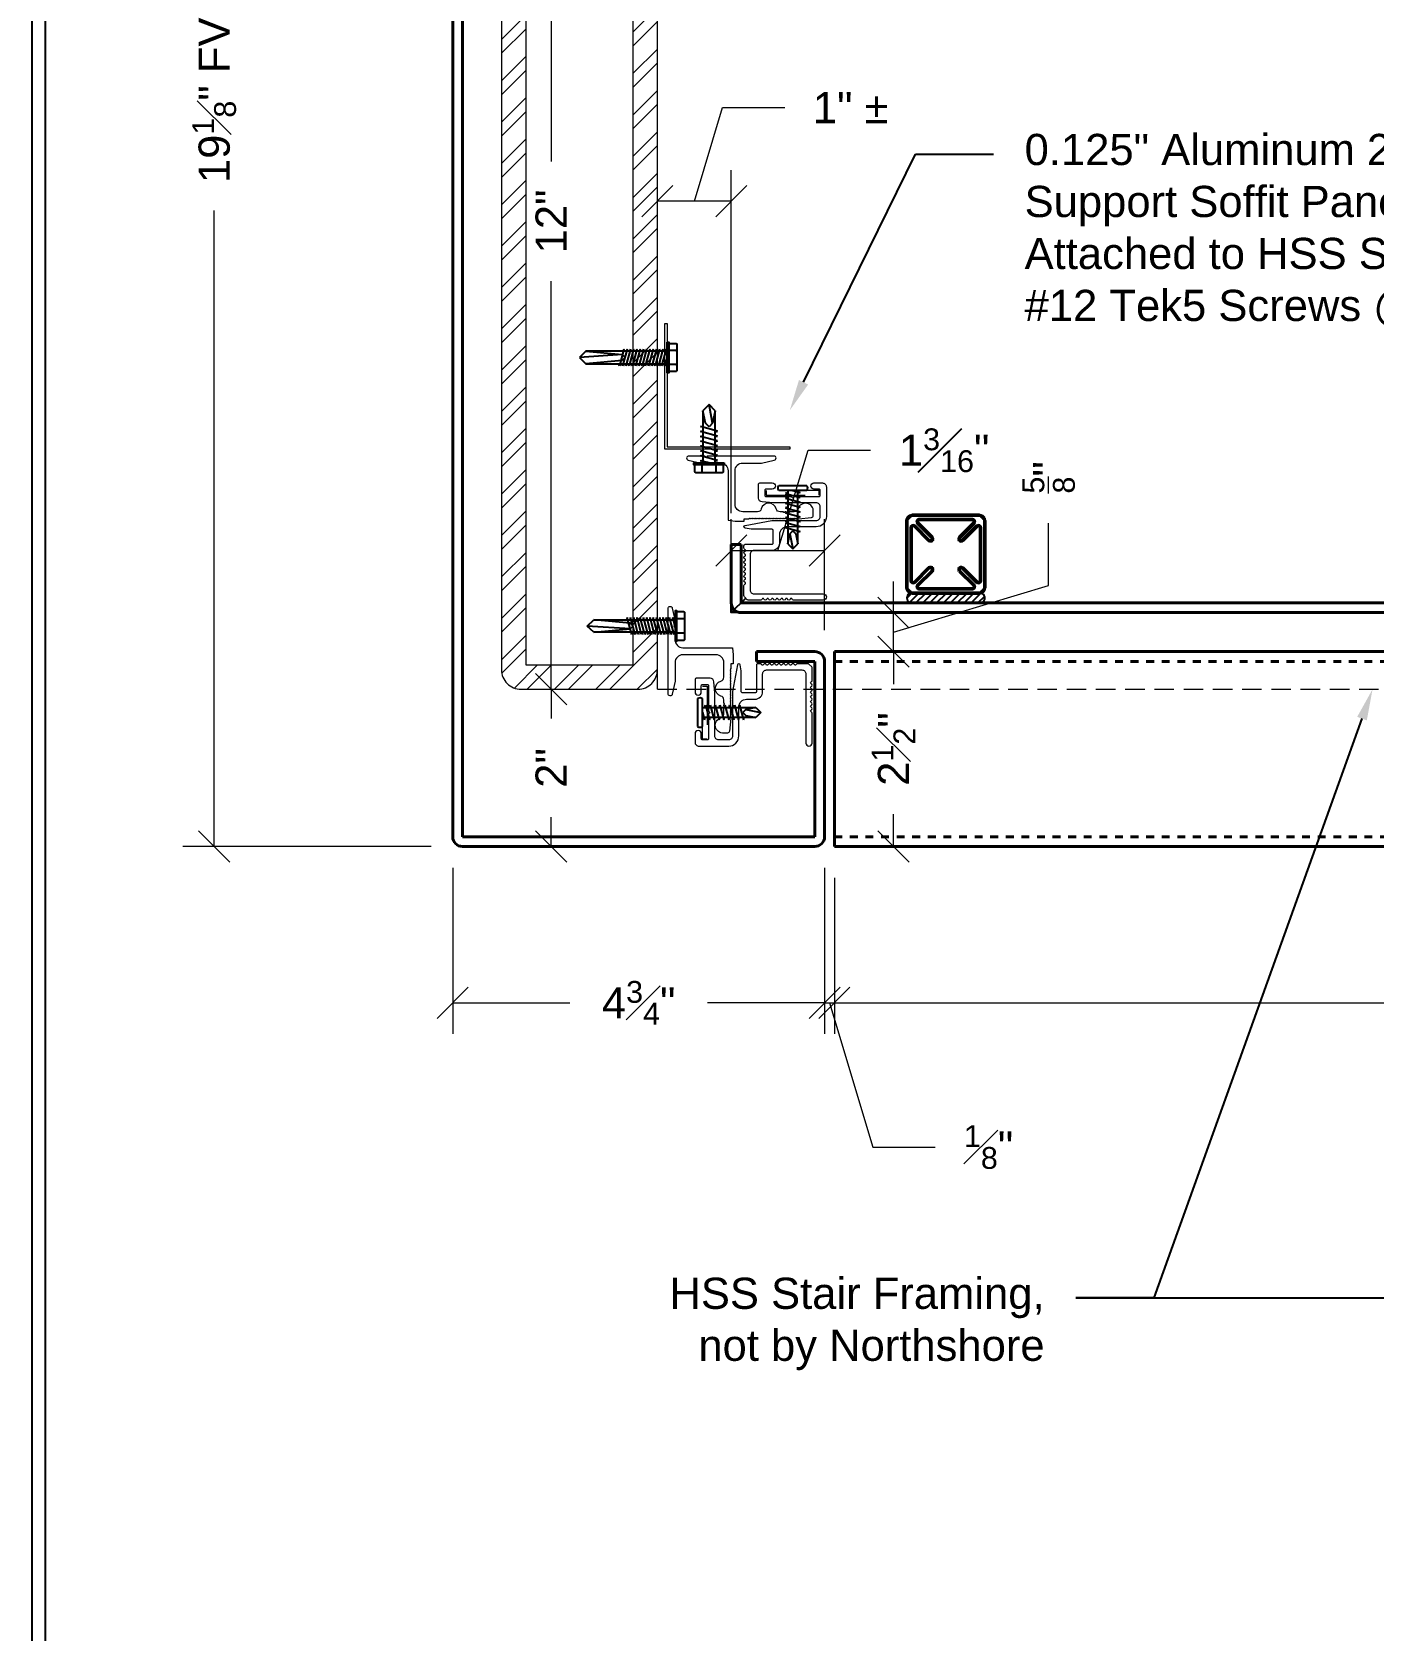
# Model space of a CAD drawing. Header units: inches. Extents: x -301 to 39679, y -468 to 370.
# Drawn here: x 2071.96 to 2089.16, y 8.13 to 28.63 of the extents above; entities that cross this region are included whole.
import ezdxf
from ezdxf import colors
from ezdxf.entities.mleader import LeaderData, LeaderLine
from ezdxf.enums import TextEntityAlignment as Align
from ezdxf.math import Vec2, Vec3

# ---------------------------------------------------------------- set-up
doc = ezdxf.new("R2010")
doc.units = ezdxf.units.IN
doc.header["$MEASUREMENT"] = 0
for name, pattern in [('DASHED', [0.75, 0.5, -0.25]), ('DASHED2', [0.375, 0.25, -0.125]), ('HIDDEN2', [0.1875, 0.125, -0.0625])]:
    doc.linetypes.add(name, pattern=pattern)
doc.layers.get('Defpoints').update_dxf_attribs({"color": 3})
doc.layers.add('NSE-Border', color=156, linetype='Continuous', plot=False)
doc.layers.add('NSE-Construction', color=86, linetype='Continuous', plot=False)
for name, color, linetype, lineweight in [('NSE-By_Others', 252, 'Continuous', 0), ('NSE-Call-Outs', 51, 'Continuous', 13), ('NSE-Dimensions', 51, 'Continuous', 13), ('NSE-Furring 01', 30, 'Continuous', 18), ('NSE-Hardware', 111, 'Continuous', 25), ('NSE-Panels 01', 1, 'Continuous', 40), ('NSE-Sealant', 143, 'Continuous', 13), ('NSE-Title', 51, 'Continuous', 9)]:
    doc.layers.add(name, color=color, linetype=linetype, lineweight=lineweight)
doc.layers.add('NSE-Detail Border', color=7, linetype='Continuous')
doc.styles.add('004 - NSSM - Standard', font='arial.ttf', dxfattribs={"height": 0.4})
doc.styles.add('008 - NSSM - Standard', font='arial.ttf', dxfattribs={"height": 0.8})
doc.styles.add('3_0-0_TEXT', font='simplex.shx', dxfattribs={"width": 0.7, "height": 0.375})
doc.dimstyles.new('$$$FASTENER$$$', dxfattribs={"dimtxt": 0.375, "dimasz": 0, "dimexe": 0, "dimexo": 0, "dimgap": 0, "dimtad": 0, "dimtih": 1, "dimtoh": 1, "dimdec": 4, "dimzin": 3, "dimdsep": 46, "dimlunit": 4, "dimtxsty": '3_0-0_TEXT', "dimblk": 'NONE', "dimcen": 0, "dimclrd": 256, "dimclre": 256, "dimclrt": 256, "dimadec": 0, "dimazin": 0, "dimtfac": 0.375, "dimtdec": 4, "dimtofl": 0, "dimtmove": 1, "dimatfit": 3, "dimldrblk": 'NONE', "dimfxl": 1, "dimtolj": 1, "dimtzin": 0, "dimarcsym": 0})
doc.dimstyles.new('004 - NSSM - Standard$0', dxfattribs={"dimtxt": 0.4, "dimasz": 0.4, "dimexe": 0.4, "dimexo": 0.4, "dimgap": 0.4, "dimtad": 0, "dimdec": 4, "dimzin": 3, "dimdsep": 46, "dimlunit": 5, "dimtxsty": '004 - NSSM - Standard', "dimblk": 'OBLIQUE', "dimcen": 0.4, "dimclrd": 256, "dimclre": 256, "dimclrt": 256, "dimazin": 0, "dimtfac": 0.7, "dimtdec": 4, "dimtmove": 1, "dimatfit": 2, "dimfxl": 1, "dimtfill": 1, "dimtfillclr": 11, "dimfrac": 1, "dimtolj": 1, "dimtzin": 0, "dimlwd": 0, "dimlwe": 0, "dimarcsym": 0})

# ---------------------------------------------------------------- blocks, each defined once
blk = doc.blocks.new('*U215')
blk.add_wipeout([(32.6456, 1.1293), (32.6456, 0), (0, 0), (0, 11.3125), (32.6875, 11.3125), (32.6875, 0), (32.6456, 0), (32.6456, 11.2706), (0.0419, 11.2706), (0.0419, 1.1293)])
at = {"layer": 'Defpoints', "ltscale": 0.0625}
blk.add_lwpolyline([(0.0419, 1.1293), (32.6456, 1.1293), (32.6456, 11.2706), (0.0419, 11.2706)], close=True, dxfattribs=at)
at = {"layer": 'NSE-Border', "ltscale": 0.0625}
blk.add_lwpolyline([(0, 0), (32.6875, 0), (32.6875, 11.3125), (0, 11.3125)], close=True, dxfattribs=at)
at = {"layer": 'Defpoints', "style": '008 - NSSM - Standard'}
blk.add_attdef('DETAIL_NUMBER', text='', height=0.2179, dxfattribs=at).set_placement((0.625, 0.5668), align=Align.MIDDLE_CENTER)
at = {"layer": 'NSE-Title', "style": '004 - NSSM - Standard'}
for tag, p in [('DETAIL_DESCRIPTION', (1.1292, 0.6197)), ('ARCH_REF', (2.1968, 0.3884))]:
    blk.add_attdef(tag, p, '', height=0.1341, dxfattribs=at)
blk = doc.blocks.new('*U177')
at = {"layer": 'NSE-By_Others'}
h = blk.add_hatch(dxfattribs=at)
h.set_pattern_fill('ANSI32', color=256)
h.set_pattern_definition([(45, (-37.47987, -8.03217), (-0.265165, 0.265165), []), (45, (-37.3031, -8.03217), (-0.265165, 0.265165), [])])
h.paths.add_polyline_path([(1, 11.753, 0.414214), (0.75, 12.003), (-0.75, 12.003, 0.414214), (-1, 11.753), (-1, 0.25, 0.414214), (-0.75, 0), (0.75, 0, 0.414214), (1, 0.25)])
h.paths.add_polyline_path([(0.688, 0.312), (-0.688, 0.312), (-0.688, 11.69), (0.688, 11.69)], flags=16)
blk.add_lwpolyline([(-0.75, 0), (0.75, 0, 0.414214), (1, 0.25), (1, 11.753, 0.414214), (0.75, 12.003), (-0.75, 12.003, 0.414214), (-1, 11.753), (-1, 0.25, 0.414214)], format="xyb", close=True, dxfattribs=at)
blk.add_lwpolyline([(-0.688, 0.312), (0.688, 0.312), (0.688, 11.69), (-0.688, 11.69)], close=True, dxfattribs=at)
blk = doc.blocks.new('*U110')
at = {"linetype": 'Continuous'}
blk.add_lwpolyline([(0.642, -1.543), (0.77, -1.543, 0.414214), (0.9, -1.413), (0.9, -1.041, -0.414214), (1, -0.941), (1.109, -0.941, 0.414214), (1.205, -0.845), (1.205, -0.616, -0.414214), (1.255, -0.566), (1.71, -0.566, -0.414214), (1.76, -0.616), (1.76, -1.503, 1), (1.84, -1.503), (1.84, -1.121, 0.302776), (1.827, -1.103, -0.666667), (1.827, -1.08, 0.666667), (1.827, -1.043, -0.666667), (1.827, -1.02, 0.666667), (1.827, -0.983, -0.666667), (1.827, -0.96, 0.666667), (1.827, -0.923, -0.666667), (1.827, -0.9, 0.666667), (1.827, -0.863, -0.666667), (1.827, -0.84, 0.666667), (1.827, -0.803, -0.666667), (1.827, -0.78, 0.666667), (1.827, -0.743, -0.666667), (1.827, -0.72, 0.302776), (1.84, -0.701), (1.84, -0.539, 0.198912), (1.835, -0.528), (1.797, -0.491, 0.198912), (1.786, -0.486), (1.654, -0.486, 0.302776), (1.636, -0.498, -0.666667), (1.612, -0.498, 0.666667), (1.576, -0.498, -0.666667), (1.552, -0.498, 0.666667), (1.516, -0.498, -0.666667), (1.492, -0.498, 0.666667), (1.456, -0.498, -0.666667), (1.432, -0.498, 0.666667), (1.396, -0.498, -0.666667), (1.372, -0.498, 0.666667), (1.336, -0.498, -0.666667), (1.312, -0.498, 0.666667), (1.276, -0.498, -0.666667), (1.252, -0.498, 0.666667), (1.216, -0.498, -0.666667), (1.192, -0.498, 0.302776), (1.174, -0.486), (1.141, -0.486, 0.414214), (1.125, -0.502), (1.125, -0.845, -0.414214), (1.109, -0.861), (0.948, -0.861, -0.414214), (0.932, -0.845), (0.932, -0.58, 0.045635), (0.931, -0.577), (0.917, -0.5, 0.832406), (0.883, -0.5), (0.82, -0.843, 0.045635), (0.82, -0.845), (0.82, -1.413, -0.414214), (0.77, -1.463), (0.642, -1.463, -0.414214), (0.592, -1.413), (0.592, -0.861, 0.01996), (0.592, -0.86), (0.581, -0.719, 0.391021), (0.531, -0.673), (0.354, -0.673, 0.414214), (0.338, -0.689), (0.338, -0.849, 1), (0.418, -0.849), (0.418, -0.769, -0.414214), (0.434, -0.753), (0.496, -0.753, -0.414214), (0.512, -0.769), (0.512, -1.086, 0.262938), (0.52, -1.1, -0.564932), (0.52, -1.125, 0.262938), (0.512, -1.139), (0.512, -1.447, -0.414214), (0.496, -1.463), (0.434, -1.463, -0.414214), (0.418, -1.447), (0.418, -1.383, 1), (0.338, -1.383), (0.338, -1.493, 0.414214), (0.388, -1.543), (0.706, -1.543)], format="xyb", dxfattribs=at)
at = {"linetype": 'DASHED', "lineweight": 0, "transparency": 16777216}
blk.add_lwpolyline([(0.496, -0.772), (0.496, -1.452), (0.434, -1.452), (0.434, -0.772)], close=True, dxfattribs=at)
blk = doc.blocks.new('*U126')
at = {"transparency": 16777216}
blk.add_lwpolyline([(0.716, 1.011, -1), (0.716, 0.991), (0.716, 0.948, -0.337188), (0.679, 0.9, 0.760886), (0.679, 0.707, -0.337188), (0.716, 0.659), (0.716, 0.471, -0.414214), (0.616, 0.371), (0.19, 0.371, -0.414214), (0.09, 0.471), (0.09, 0.71), (0.055, 0.875, 0.900068), (0, 0.87), (0, 0.015, -1), (0, -0.015), (0, -0.222, 0.900068), (0.055, -0.228), (0.09, -0.062), (0.09, -0.015, -1), (0.09, 0.015), (0.09, 0.181, -0.414214), (0.19, 0.281), (0.825, 0.281), (0.836, 0.371), (0.836, 0.487), (0.806, 0.487), (0.806, 0.55), (0.798, 0.557), (0.806, 0.565), (0.798, 0.572), (0.806, 0.58), (0.798, 0.587), (0.806, 0.595), (0.798, 0.602), (0.806, 0.61), (0.798, 0.617), (0.806, 0.625), (0.798, 0.632), (0.806, 0.64), (0.798, 0.647), (0.806, 0.655), (0.798, 0.662), (0.806, 0.67), (0.798, 0.677), (0.806, 0.685), (0.798, 0.692), (0.806, 0.7), (0.798, 0.707), (0.806, 0.715), (0.798, 0.722), (0.806, 0.73), (0.798, 0.737), (0.806, 0.745), (0.798, 0.752), (0.806, 0.76), (0.798, 0.767), (0.806, 0.775), (0.798, 0.782), (0.806, 0.79), (0.798, 0.797), (0.806, 0.805), (0.798, 0.812), (0.806, 0.82), (0.798, 0.827), (0.806, 0.835), (0.798, 0.842), (0.806, 0.85), (0.798, 0.857), (0.806, 0.865), (0.798, 0.872), (0.806, 0.88), (0.798, 0.887), (0.806, 0.895), (0.798, 0.902), (0.806, 0.91), (0.798, 0.917), (0.806, 0.925), (0.798, 0.932), (0.806, 0.94), (0.798, 0.947), (0.806, 0.955), (0.798, 0.962), (0.806, 0.97), (0.798, 0.977), (0.806, 0.985), (0.798, 0.992), (0.806, 1), (0.798, 1.007), (0.806, 1.015), (0.798, 1.022), (0.806, 1.03), (0.798, 1.037), (0.806, 1.045), (0.798, 1.052), (0.806, 1.06), (0.798, 1.067), (0.806, 1.075), (0.798, 1.082), (0.806, 1.09), (0.798, 1.097), (0.806, 1.105), (0.798, 1.112), (0.806, 1.12), (0.798, 1.127), (0.806, 1.135), (0.798, 1.142), (0.806, 1.15), (0.798, 1.157), (0.806, 1.165), (0.806, 1.187), (0.789, 1.35, 0.383421), (0.761, 1.375), (0.716, 1.375, 0.918526), (0.679, 1.179, -0.337188), (0.716, 1.131), (0.716, 1.044, -1), (0.716, 1.024)], format="xyb", close=True, dxfattribs=at)
blk = doc.blocks.new('_None')
blk = doc.blocks.new('_Oblique')
at = {"color": 0, "linetype": 'ByBlock', "lineweight": -2}
blk.add_line((-0.5, -0.5), (0.5, 0.5), dxfattribs=at)
blk = doc.blocks.new('*D172')
at = {"layer": 'Defpoints', "color": 0, "transparency": 16777216}
for p in [(2077.478, 37.326), (2074.293, 18.181), (2077.478, 18.181)]:
    blk.add_point(p, dxfattribs=at)
at = {"layer": 'NSE-Dimensions', "lineweight": 0, "transparency": 16777216}
for p, q in [((2077.078, 37.326), (2073.893, 37.326)), ((2074.293, 37.326), (2074.293, 29.165)), ((2074.293, 18.181), (2074.293, 26.341)), ((2077.078, 18.181), (2073.893, 18.181))]:
    blk.add_line(p, q, dxfattribs=at)
at = {"layer": 'NSE-Dimensions', "lineweight": 0, "transparency": 16777216, "xscale": 0.4, "yscale": 0.4, "zscale": 0.4}
for p, rotation in [((2074.293, 37.326), 90), ((2074.293, 18.181), 270)]:
    blk.add_blockref('_Oblique', p, dxfattribs=dict(at, rotation=rotation))
at = {"layer": 'NSE-Dimensions', "transparency": 16777216, "insert": (2074.293, 27.753), "char_height": 0.4, "attachment_point": 5, "rotation": 90, "style": '004 - NSSM - Standard', "bg_fill": 3, "box_fill_scale": 1.25, "bg_fill_color": 256, "bg_fill_true_color": 13158600, "bg_fill_transparency": 0}
blk.add_mtext('\\A1;19{\\H0.7x;\\S1#8;}" FV', dxfattribs=at)
blk = doc.blocks.new('*D176')
at = {"layer": 'Defpoints', "color": 0, "transparency": 16777216}
for p in [(2078.228, 32.201), (2078.615, 32.201), (2078.228, 20.198)]:
    blk.add_point(p, dxfattribs=at)
at = {"layer": 'NSE-Construction', "lineweight": 0, "transparency": 16777216}
for p, q in [((2078.615, 32.201), (2078.615, 26.966)), ((2078.628, 32.201), (2079.015, 32.201)), ((2078.615, 20.198), (2078.615, 25.433)), ((2078.628, 20.198), (2079.015, 20.198))]:
    blk.add_line(p, q, dxfattribs=at)
at = {"layer": 'NSE-Construction', "lineweight": 0, "transparency": 16777216, "xscale": 0.4, "yscale": 0.4, "zscale": 0.4}
for p, rotation in [((2078.615, 32.201), 90), ((2078.615, 20.198), 270)]:
    blk.add_blockref('_Oblique', p, dxfattribs=dict(at, rotation=rotation))
at = {"layer": 'NSE-Construction', "transparency": 16777216, "insert": (2078.615, 26.199), "char_height": 0.4, "attachment_point": 5, "rotation": 90, "style": '004 - NSSM - Standard', "bg_fill": 3, "box_fill_scale": 1.25, "bg_fill_color": 256, "bg_fill_true_color": 13158600, "bg_fill_transparency": 0}
blk.add_mtext('\\A1;12"', dxfattribs=at)
blk = doc.blocks.new('*D183')
at = {"layer": 'Defpoints', "color": 0, "transparency": 16777216}
for p in [(2082.123, 21.978), (2080.926, 21.306), (2082.123, 20.556)]:
    blk.add_point(p, dxfattribs=at)
at = {"layer": 'NSE-Construction', "lineweight": 0, "transparency": 16777216}
for p, q in [((2081.525, 21.978), (2081.91, 23.264)), ((2081.91, 23.264), (2082.71, 23.264)), ((2080.926, 21.706), (2080.926, 22.378)), ((2082.123, 20.956), (2082.123, 22.378)), ((2080.926, 21.978), (2082.123, 21.978))]:
    blk.add_line(p, q, dxfattribs=at)
at = {"layer": 'NSE-Construction', "lineweight": 0, "transparency": 16777216, "xscale": 0.4, "yscale": 0.4, "zscale": 0.4, "rotation": 180}
blk.add_blockref('_Oblique', (2080.926, 21.978), dxfattribs=at)
at = {"layer": 'NSE-Construction', "lineweight": 0, "transparency": 16777216, "xscale": 0.4, "yscale": 0.4, "zscale": 0.4}
blk.add_blockref('_Oblique', (2082.123, 21.978), dxfattribs=at)
at = {"layer": 'NSE-Construction', "transparency": 16777216, "insert": (2083.656, 23.264), "char_height": 0.4, "attachment_point": 5, "style": '004 - NSSM - Standard', "bg_fill": 3, "box_fill_scale": 1.25, "bg_fill_color": 256, "bg_fill_true_color": 13158600, "bg_fill_transparency": 0}
blk.add_mtext('\\A1;1{\\H0.7x;\\S3#16;}"', dxfattribs=at)
blk = doc.blocks.new('*U49')
at = {"linetype": 'Continuous'}
blk.add_lwpolyline([(0.642, 1.543), (0.77, 1.543, -0.414214), (0.9, 1.413), (0.9, 1.041, 0.414214), (1, 0.941), (1.109, 0.941, -0.414214), (1.205, 0.845), (1.205, 0.616, 0.414214), (1.255, 0.566), (1.71, 0.566, 0.414214), (1.76, 0.616), (1.76, 1.503, -1), (1.84, 1.503), (1.84, 1.121, -0.302776), (1.827, 1.103, 0.666667), (1.827, 1.08, -0.666667), (1.827, 1.043, 0.666667), (1.827, 1.02, -0.666667), (1.827, 0.983, 0.666667), (1.827, 0.96, -0.666667), (1.827, 0.923, 0.666667), (1.827, 0.9, -0.666667), (1.827, 0.863, 0.666667), (1.827, 0.84, -0.666667), (1.827, 0.803, 0.666667), (1.827, 0.78, -0.666667), (1.827, 0.743, 0.666667), (1.827, 0.72, -0.302776), (1.84, 0.701), (1.84, 0.539, -0.198912), (1.835, 0.528), (1.797, 0.491, -0.198912), (1.786, 0.486), (1.654, 0.486, -0.302776), (1.636, 0.498, 0.666667), (1.612, 0.498, -0.666667), (1.576, 0.498, 0.666667), (1.552, 0.498, -0.666667), (1.516, 0.498, 0.666667), (1.492, 0.498, -0.666667), (1.456, 0.498, 0.666667), (1.432, 0.498, -0.666667), (1.396, 0.498, 0.666667), (1.372, 0.498, -0.666667), (1.336, 0.498, 0.666667), (1.312, 0.498, -0.666667), (1.276, 0.498, 0.666667), (1.252, 0.498, -0.666667), (1.216, 0.498, 0.666667), (1.192, 0.498, -0.302776), (1.174, 0.486), (1.141, 0.486, -0.414214), (1.125, 0.502), (1.125, 0.845, 0.414214), (1.109, 0.861), (0.948, 0.861, 0.414214), (0.932, 0.845), (0.932, 0.58, -0.045635), (0.931, 0.577), (0.917, 0.5, -0.832406), (0.883, 0.5), (0.82, 0.843, -0.045635), (0.82, 0.845), (0.82, 1.413, 0.414214), (0.77, 1.463), (0.642, 1.463, 0.414214), (0.592, 1.413), (0.592, 0.861, -0.01996), (0.592, 0.86), (0.581, 0.719, -0.391021), (0.531, 0.673), (0.354, 0.673, -0.414214), (0.338, 0.689), (0.338, 0.849, -1), (0.418, 0.849), (0.418, 0.769, 0.414214), (0.434, 0.753), (0.496, 0.753, 0.414214), (0.512, 0.769), (0.512, 1.086, -0.262938), (0.52, 1.1, 0.564932), (0.52, 1.125, -0.262938), (0.512, 1.139), (0.512, 1.447, 0.414214), (0.496, 1.463), (0.434, 1.463, 0.414214), (0.418, 1.447), (0.418, 1.383, -1), (0.338, 1.383), (0.338, 1.493, -0.414214), (0.388, 1.543), (0.706, 1.543)], format="xyb", dxfattribs=at)
at = {"linetype": 'DASHED', "lineweight": 0, "transparency": 16777216}
blk.add_lwpolyline([(0.496, 0.772), (0.496, 1.452), (0.434, 1.452), (0.434, 0.772)], close=True, dxfattribs=at)
blk = doc.blocks.new('*D184')
at = {"layer": 'Defpoints', "color": 0, "transparency": 16777216}
for p in [(2082.248, 20.681), (2083.006, 20.681), (2082.248, 18.181)]:
    blk.add_point(p, dxfattribs=at)
at = {"layer": 'NSE-Dimensions', "lineweight": 0, "transparency": 16777216}
for p, q in [((2082.648, 20.681), (2083.406, 20.681)), ((2083.006, 20.681), (2083.006, 20.264)), ((2083.006, 18.181), (2083.006, 18.597)), ((2082.648, 18.181), (2083.406, 18.181))]:
    blk.add_line(p, q, dxfattribs=at)
at = {"layer": 'NSE-Dimensions', "lineweight": 0, "transparency": 16777216, "xscale": 0.4, "yscale": 0.4, "zscale": 0.4}
for p, rotation in [((2083.006, 20.681), 90), ((2083.006, 18.181), 270)]:
    blk.add_blockref('_Oblique', p, dxfattribs=dict(at, rotation=rotation))
at = {"layer": 'NSE-Dimensions', "transparency": 16777216, "insert": (2083.006, 19.431), "char_height": 0.4, "attachment_point": 5, "rotation": 90, "style": '004 - NSSM - Standard', "bg_fill": 3, "box_fill_scale": 1.25, "bg_fill_color": 256, "bg_fill_true_color": 13158600, "bg_fill_transparency": 0}
blk.add_mtext('\\A1;2{\\H0.7x;\\S1#2;}"', dxfattribs=at)
blk = doc.blocks.new('*D188')
at = {"layer": 'Defpoints', "color": 0, "transparency": 16777216}
for p in [(2078.228, 20.198), (2078.615, 18.181), (2079.738, 18.181)]:
    blk.add_point(p, dxfattribs=at)
at = {"layer": 'NSE-Dimensions', "lineweight": 0, "transparency": 16777216}
for p, q in [((2078.615, 20.198), (2078.615, 19.823)), ((2078.628, 20.198), (2079.015, 20.198)), ((2078.615, 18.181), (2078.615, 18.556)), ((2079.338, 18.181), (2078.215, 18.181))]:
    blk.add_line(p, q, dxfattribs=at)
at = {"layer": 'NSE-Dimensions', "lineweight": 0, "transparency": 16777216, "xscale": 0.4, "yscale": 0.4, "zscale": 0.4}
for p, rotation in [((2078.615, 20.198), 90), ((2078.615, 18.181), 270)]:
    blk.add_blockref('_Oblique', p, dxfattribs=dict(at, rotation=rotation))
at = {"layer": 'NSE-Dimensions', "transparency": 16777216, "insert": (2078.615, 19.189), "char_height": 0.4, "attachment_point": 5, "rotation": 90, "style": '004 - NSSM - Standard', "bg_fill": 3, "box_fill_scale": 1.25, "bg_fill_color": 256, "bg_fill_true_color": 13158600, "bg_fill_transparency": 0}
blk.add_mtext('\\A1;2"', dxfattribs=at)
blk = doc.blocks.new('*D189')
at = {"layer": 'Defpoints', "color": 0, "transparency": 16777216}
for p in [(2082.051, 21.181), (2083.006, 21.181), (2082.248, 20.681)]:
    blk.add_point(p, dxfattribs=at)
at = {"layer": 'NSE-Dimensions', "lineweight": 0, "transparency": 16777216}
for p, q in [((2084.996, 21.528), (2084.996, 22.328)), ((2083.006, 21.181), (2083.006, 21.581)), ((2083.006, 20.931), (2084.996, 21.528)), ((2082.451, 21.181), (2083.406, 21.181)), ((2083.006, 20.681), (2083.006, 21.181)), ((2083.006, 20.681), (2083.006, 21.181)), ((2082.648, 20.681), (2083.406, 20.681)), ((2083.006, 20.681), (2083.006, 20.281))]:
    blk.add_line(p, q, dxfattribs=at)
at = {"layer": 'NSE-Dimensions', "lineweight": 0, "transparency": 16777216, "xscale": 0.4, "yscale": 0.4, "zscale": 0.4}
for p, rotation in [((2083.006, 21.181), 270), ((2083.006, 20.681), 90)]:
    blk.add_blockref('_Oblique', p, dxfattribs=dict(at, rotation=rotation))
at = {"layer": 'NSE-Dimensions', "transparency": 16777216, "insert": (2084.996, 22.916), "char_height": 0.4, "attachment_point": 5, "rotation": 90, "style": '004 - NSSM - Standard', "bg_fill": 3, "box_fill_scale": 1.25, "bg_fill_color": 256, "bg_fill_true_color": 13158600, "bg_fill_transparency": 0}
blk.add_mtext('\\A1;{\\H0.7x;\\S5/8;\\H1.42857x;"}', dxfattribs=at)
blk = doc.blocks.new('*D299')
at = {"layer": 'Defpoints', "color": 0, "transparency": 16777216}
for p in [(2079.978, 26.458), (2079.978, 22.056), (2080.926, 22.056)]:
    blk.add_point(p, dxfattribs=at)
at = {"layer": 'NSE-Dimensions', "lineweight": 0, "transparency": 16777216}
for p, q in [((2080.452, 26.458), (2080.813, 27.659)), ((2080.813, 27.659), (2081.613, 27.659)), ((2079.978, 22.456), (2079.978, 26.858)), ((2080.926, 22.456), (2080.926, 26.858)), ((2080.926, 26.458), (2079.978, 26.458))]:
    blk.add_line(p, q, dxfattribs=at)
at = {"layer": 'NSE-Dimensions', "lineweight": 0, "transparency": 16777216, "xscale": 0.4, "yscale": 0.4, "zscale": 0.4, "rotation": 180}
blk.add_blockref('_Oblique', (2079.978, 26.458), dxfattribs=at)
at = {"layer": 'NSE-Dimensions', "lineweight": 0, "transparency": 16777216, "xscale": 0.4, "yscale": 0.4, "zscale": 0.4}
blk.add_blockref('_Oblique', (2080.926, 26.458), dxfattribs=at)
at = {"layer": 'NSE-Dimensions', "transparency": 16777216, "insert": (2082.457, 27.659), "char_height": 0.4, "attachment_point": 5, "style": '004 - NSSM - Standard', "bg_fill": 3, "box_fill_scale": 1.25, "bg_fill_color": 256, "bg_fill_true_color": 13158600, "bg_fill_transparency": 0}
blk.add_mtext('\\A1;{\\H1x;1" %%P}', dxfattribs=at)
blk = doc.blocks.new('*U287')
at = {"layer": 'NSE-Sealant', "linetype": 'ByBlock', "lineweight": -2}
h = blk.add_hatch(dxfattribs=at)
h.set_pattern_fill('ANSI31', color=0, scale=0.5)
h.set_pattern_definition([(45, (-0.80175, 0.5), (-0.0441942, 0.0441942), [])])
edge = h.paths.add_edge_path()
edge.add_arc((0.874, 0.062), 0.0625, 269.4022, 450.5978)
edge.add_line((0.873, 0.125), (0, 0.125))
edge.add_arc((-0.001, 0.062), 0.0625, 89.4022, 270.5978)
edge.add_line((0, 0), (0.873, 0))
at = {"layer": 'NSE-Sealant', "color": 0, "linetype": 'ByBlock', "lineweight": -2}
for p, q in [((0, 0.125), (0.873, 0.125)), ((0.873, 0), (0, 0))]:
    blk.add_line(p, q, dxfattribs=at)
for centre, start, end in [((-0.001, 0.062), 89.4022, 270.5978), ((0.874, 0.062), 269.4022, 90.5978)]:
    blk.add_arc(centre, 0.0625, start, end, dxfattribs=at)
blk = doc.blocks.new('NorthClad Tube Stiffener')
at = {"lineweight": 50}
for points in [[(-0.417, 0.125, -0.414214), (-0.5, 0.208), (-0.5, 1.042, -0.414214), (-0.417, 1.125), (0.417, 1.125, -0.414214), (0.5, 1.042), (0.5, 0.208, -0.414214), (0.417, 0.125)], [(0.177, 0.409), (0.359, 0.227, -0.668179), (0.34, 0.18), (-0.34, 0.18, -0.668179), (-0.359, 0.227), (-0.177, 0.409, 1), (-0.216, 0.448), (-0.398, 0.266, -0.668179), (-0.445, 0.285), (-0.445, 0.965, -0.668179), (-0.398, 0.984), (-0.216, 0.802, 1), (-0.177, 0.841), (-0.359, 1.023, -0.668179), (-0.34, 1.07), (0.34, 1.07, -0.668179), (0.359, 1.023), (0.177, 0.841, 1), (0.216, 0.802), (0.398, 0.984, -0.668179), (0.445, 0.965), (0.445, 0.285, -0.668179), (0.398, 0.266), (0.216, 0.448, 1)]]:
    blk.add_lwpolyline(points, format="xyb", close=True, dxfattribs=at)
at = {"rotation": 180}
blk.add_blockref('*U287', (0.437, 0.125), dxfattribs=at)
blk = doc.blocks.new('*D310')
at = {"layer": 'Defpoints', "color": 0, "transparency": 16777216}
for p in [(2077.353, 18.306), (2082.123, 18.306), (2082.123, 16.176)]:
    blk.add_point(p, dxfattribs=at)
at = {"layer": 'NSE-Dimensions', "lineweight": 0, "transparency": 16777216}
for p, q in [((2077.353, 17.906), (2077.353, 15.776)), ((2082.123, 17.906), (2082.123, 15.776)), ((2077.353, 16.176), (2078.855, 16.176)), ((2082.123, 16.176), (2080.62, 16.176))]:
    blk.add_line(p, q, dxfattribs=at)
at = {"layer": 'NSE-Dimensions', "lineweight": 0, "transparency": 16777216, "xscale": 0.4, "yscale": 0.4, "zscale": 0.4, "rotation": 180}
blk.add_blockref('_Oblique', (2077.353, 16.176), dxfattribs=at)
at = {"layer": 'NSE-Dimensions', "lineweight": 0, "transparency": 16777216, "xscale": 0.4, "yscale": 0.4, "zscale": 0.4}
blk.add_blockref('_Oblique', (2082.123, 16.176), dxfattribs=at)
at = {"layer": 'NSE-Dimensions', "transparency": 16777216, "insert": (2079.738, 16.176), "char_height": 0.4, "attachment_point": 5, "style": '004 - NSSM - Standard', "bg_fill": 3, "box_fill_scale": 1.25, "bg_fill_color": 256, "bg_fill_true_color": 13158600, "bg_fill_transparency": 0}
blk.add_mtext('\\A1;4{\\H0.7x;\\S3#4;}"', dxfattribs=at)
blk = doc.blocks.new('*D311')
at = {"layer": 'Defpoints', "color": 0, "transparency": 16777216}
for p in [(2082.123, 18.306), (2082.248, 18.181), (2082.248, 16.176)]:
    blk.add_point(p, dxfattribs=at)
at = {"layer": 'NSE-Dimensions', "lineweight": 0, "transparency": 16777216}
for p, q in [((2082.123, 17.906), (2082.123, 15.776)), ((2082.248, 17.781), (2082.248, 15.776)), ((2082.123, 16.176), (2081.723, 16.176)), ((2082.123, 16.176), (2082.248, 16.176)), ((2082.123, 16.176), (2082.248, 16.176)), ((2082.185, 16.176), (2082.74, 14.326)), ((2082.248, 16.176), (2082.648, 16.176)), ((2082.74, 14.326), (2083.54, 14.326))]:
    blk.add_line(p, q, dxfattribs=at)
at = {"layer": 'NSE-Dimensions', "lineweight": 0, "transparency": 16777216, "xscale": 0.4, "yscale": 0.4, "zscale": 0.4}
blk.add_blockref('_Oblique', (2082.123, 16.176), dxfattribs=at)
at = {"layer": 'NSE-Dimensions', "lineweight": 0, "transparency": 16777216, "xscale": 0.4, "yscale": 0.4, "zscale": 0.4, "rotation": 180}
blk.add_blockref('_Oblique', (2082.248, 16.176), dxfattribs=at)
at = {"layer": 'NSE-Dimensions', "transparency": 16777216, "insert": (2084.226, 14.326), "char_height": 0.4, "attachment_point": 5, "style": '004 - NSSM - Standard', "bg_fill": 3, "box_fill_scale": 1.25, "bg_fill_color": 256, "bg_fill_true_color": 13158600, "bg_fill_transparency": 0}
blk.add_mtext('\\A1;{\\H0.7x;\\S1#8;}"', dxfattribs=at)
blk = doc.blocks.new('*D340')
at = {"layer": 'Defpoints', "color": 0, "transparency": 16777216}
for p in [(2082.248, 18.181), (2125.653, 18.181), (2125.653, 16.176)]:
    blk.add_point(p, dxfattribs=at)
at = {"layer": 'NSE-Dimensions', "lineweight": 0, "transparency": 16777216}
for p, q in [((2082.248, 17.781), (2082.248, 15.776)), ((2125.653, 17.781), (2125.653, 15.776)), ((2082.248, 16.176), (2102.917, 16.176)), ((2125.653, 16.176), (2104.984, 16.176))]:
    blk.add_line(p, q, dxfattribs=at)
at = {"layer": 'NSE-Dimensions', "lineweight": 0, "transparency": 16777216, "xscale": 0.4, "yscale": 0.4, "zscale": 0.4, "rotation": 180}
blk.add_blockref('_Oblique', (2082.248, 16.176), dxfattribs=at)
at = {"layer": 'NSE-Dimensions', "lineweight": 0, "transparency": 16777216, "xscale": 0.4, "yscale": 0.4, "zscale": 0.4}
blk.add_blockref('_Oblique', (2125.653, 16.176), dxfattribs=at)
at = {"layer": 'NSE-Dimensions', "transparency": 16777216, "insert": (2103.95, 16.176), "char_height": 0.4, "attachment_point": 5, "style": '004 - NSSM - Standard', "bg_fill": 3, "box_fill_scale": 1.25, "bg_fill_color": 256, "bg_fill_true_color": 13158600, "bg_fill_transparency": 0}
blk.add_mtext('\\A1;43{\\H0.7x;\\S3#8;}"', dxfattribs=at)
blk = doc.blocks.new('*U149')
for p, q in [((-0.061, 0.09), (0.028, 0.09)), ((-0.061, -0.09), (0.028, -0.09))]:
    blk.add_line(p, q)
for points in [[(0.028, 0.181), (-0.061, 0.181, 0.414214), (-0.073, 0.168), (-0.073, -0.168, 0.414214), (-0.061, -0.18), (0.028, -0.18)], [(-0.073, 0.103, 0.414214), (-0.061, 0.09, 0.414214), (-0.073, 0.078)], [(-0.073, -0.078, 0.414214), (-0.061, -0.09, 0.414214), (-0.073, -0.103)]]:
    blk.add_lwpolyline(points, format="xyb")
blk.add_lwpolyline([(0.052, 0.196), (0.028, 0.196), (0.028, -0.196), (0.052, -0.196)], close=True)
for points in [[(0.052, 0.08), (1.094, 0.08), (1.177, 0), (1.094, -0.08), (0.052, -0.08), (0.052, 0.08)], [(1.094, 0.08), (0.628, 0.038), (0.59, 0), (0.628, -0.038), (1.094, -0.08)], [(0.628, 0.038), (1.177, 0)]]:
    blk.add_leader(points, dimstyle='$$$FASTENER$$$')
at = {"has_arrowhead": 0}
for points in [[(0.057, 0.08), (0.064, 0.108), (0.122, -0.108), (0.13, -0.08)], [(0.099, 0.08), (0.106, 0.108), (0.164, -0.108), (0.171, -0.08)], [(0.14, 0.08), (0.148, 0.108), (0.206, -0.108), (0.213, -0.08)], [(0.182, 0.08), (0.189, 0.108), (0.247, -0.108), (0.255, -0.08)], [(0.224, 0.08), (0.231, 0.108), (0.289, -0.108), (0.296, -0.08)], [(0.265, 0.08), (0.273, 0.108), (0.331, -0.108), (0.338, -0.08)], [(0.307, 0.08), (0.314, 0.108), (0.372, -0.108), (0.38, -0.08)], [(0.349, 0.08), (0.356, 0.108), (0.414, -0.108), (0.421, -0.08)], [(0.39, 0.08), (0.398, 0.108), (0.456, -0.108), (0.463, -0.08)], [(0.432, 0.08), (0.439, 0.108), (0.497, -0.108), (0.505, -0.08)], [(0.474, 0.08), (0.481, 0.108), (0.539, -0.108), (0.546, -0.08)], [(0.515, 0.08), (0.523, 0.108), (0.581, -0.108), (0.588, -0.08)], [(0.557, 0.08), (0.564, 0.108), (0.622, -0.108), (0.63, -0.08)], [(0.599, 0.08), (0.606, 0.108), (0.664, -0.108), (0.671, -0.08)], [(0.052, 0), (0.081, -0.108), (0.088, -0.08)]]:
    blk.add_leader(points, dimstyle='$$$FASTENER$$$', dxfattribs=at)
blk = doc.blocks.new('*U31')
for points in [[(-0.011, 0.18), (-0.011, -0.18)], [(0.052, -0.18), (0.052, 0.18)]]:
    blk.add_lwpolyline(points)
for centre, start, end in [((0.02, 0.117), 63.732, 116.268), ((0.02, -0.117), 243.732, 296.268)]:
    blk.add_arc(centre, 0.0706, start, end)
for points in [[(0.052, 0.065), (0.735, 0.065), (0.802, 0), (0.735, -0.065), (0.052, -0.065), (0.052, 0.065)], [(0.735, 0.065), (0.607, 0.037), (0.569, 0), (0.607, -0.037), (0.735, -0.065)], [(0.607, 0.037), (0.802, 0)]]:
    blk.add_leader(points, dimstyle='$$$FASTENER$$$')
at = {"has_arrowhead": 0}
for points in [[(0.081, 0.065), (0.089, 0.095), (0.14, -0.095), (0.148, -0.065)], [(0.143, 0.065), (0.151, 0.095), (0.202, -0.095), (0.21, -0.065)], [(0.206, 0.065), (0.214, 0.095), (0.265, -0.095), (0.273, -0.065)], [(0.268, 0.065), (0.276, 0.095), (0.327, -0.095), (0.335, -0.065)], [(0.331, 0.065), (0.339, 0.095), (0.39, -0.095), (0.398, -0.065)], [(0.393, 0.065), (0.401, 0.095), (0.452, -0.095), (0.46, -0.065)], [(0.456, 0.065), (0.464, 0.095), (0.515, -0.095), (0.523, -0.065)], [(0.518, 0.065), (0.526, 0.095), (0.577, -0.095), (0.585, -0.065)], [(0.052, 0), (0.077, -0.095), (0.085, -0.065)]]:
    blk.add_leader(points, dimstyle='$$$FASTENER$$$', dxfattribs=at)
blk = doc.blocks.new('*U127')
for p, q in [((-0.061, 0.09), (0.028, 0.09)), ((-0.061, -0.09), (0.028, -0.09))]:
    blk.add_line(p, q)
for points in [[(0.028, 0.181), (-0.061, 0.181, 0.414214), (-0.073, 0.168), (-0.073, -0.168, 0.414214), (-0.061, -0.18), (0.028, -0.18)], [(-0.073, 0.103, 0.414214), (-0.061, 0.09, 0.414214), (-0.073, 0.078)], [(-0.073, -0.078, 0.414214), (-0.061, -0.09, 0.414214), (-0.073, -0.103)]]:
    blk.add_lwpolyline(points, format="xyb")
blk.add_lwpolyline([(0.052, 0.196), (0.028, 0.196), (0.028, -0.196), (0.052, -0.196)], close=True)
for points in [[(0.052, 0.08), (0.719, 0.08), (0.802, 0), (0.719, -0.08), (0.052, -0.08), (0.052, 0.08)], [(0.719, 0.08), (0.562, 0.046), (0.516, 0), (0.562, -0.046), (0.719, -0.08)], [(0.562, 0.046), (0.802, 0)]]:
    blk.add_leader(points, dimstyle='$$$FASTENER$$$')
at = {"has_arrowhead": 0}
for points in [[(0.078, 0.08), (0.085, 0.108), (0.143, -0.108), (0.151, -0.08)], [(0.14, 0.08), (0.148, 0.108), (0.206, -0.108), (0.213, -0.08)], [(0.203, 0.08), (0.21, 0.108), (0.268, -0.108), (0.276, -0.08)], [(0.265, 0.08), (0.273, 0.108), (0.331, -0.108), (0.338, -0.08)], [(0.328, 0.08), (0.335, 0.108), (0.393, -0.108), (0.401, -0.08)], [(0.39, 0.08), (0.398, 0.108), (0.456, -0.108), (0.463, -0.08)], [(0.453, 0.08), (0.46, 0.108), (0.518, -0.108), (0.526, -0.08)], [(0.052, 0), (0.081, -0.108), (0.088, -0.08)]]:
    blk.add_leader(points, dimstyle='$$$FASTENER$$$', dxfattribs=at)

msp = doc.modelspace()

# ---------------------------------------------------------------- linework, layer by layer
at = {"layer": 'NSE-By_Others', "linetype": 'DASHED2'}
msp.add_line((2079.97817, 20.19798), (2079.97817, 32.20834), dxfattribs=at)
at = {"layer": 'NSE-By_Others', "linetype": 'DASHED2', "extrusion": (3.20393e-20, 1, -1.2238e-14)}
msp.add_line((2079.97817, 20.19798), (2126.52173, 20.19617), dxfattribs=at)
at = {"layer": 'NSE-Construction'}
msp.add_line((2085.34442, 12.39088), (2130.78659, 12.39088), dxfattribs=at)
at = {"layer": 'NSE-Panels 01'}
for p, q in [((2077.35279, 37.20068), (2077.35279, 18.30573)), ((2077.47779, 37.20068), (2077.47779, 18.30573)), ((2080.92639, 21.30573), (2080.92639, 22.05573)), ((2080.92639, 22.05573), (2081.05139, 22.05573)), ((2081.05139, 21.30573), (2081.05139, 22.05573)), ((2081.05139, 21.30573), (2123.2285, 21.30573)), ((2081.05139, 21.18073), (2123.2285, 21.18073)), ((2081.24775, 20.68073), (2081.99775, 20.68073)), ((2081.24775, 20.55573), (2081.24775, 20.68073)), ((2081.24775, 20.55573), (2081.99775, 20.55573)), ((2081.99775, 18.30573), (2081.99775, 20.55573)), ((2082.12275, 18.30573), (2082.12275, 20.55573)), ((2077.47779, 18.30573), (2081.99775, 18.30573)), ((2077.47779, 18.18073), (2081.99775, 18.18073))]:
    msp.add_line(p, q, dxfattribs=at)
for centre, start, end in [((2081.05139, 21.30573), 180, 270), ((2081.99775, 20.55573), 0, 90), ((2077.47779, 18.30573), 180, 270), ((2081.99775, 18.30573), 270, 0)]:
    msp.add_arc(centre, 0.125, start, end, dxfattribs=at)

# ---------------------------------------------------------------- block references
at = {"layer": 'NSE-By_Others'}
msp.add_blockref('*U177', (2078.97817, 20.19798), dxfattribs=at)
at = {"layer": 'NSE-Furring 01', "xscale": -1, "rotation": 180}
msp.add_blockref('*U126', (2080.11465, 21.01082), dxfattribs=at)
at = {"layer": 'NSE-Furring 01'}
msp.add_blockref('*U110', (2080.12263, 21.0115), dxfattribs=at)
at = {"layer": 'NSE-Hardware', "rotation": 180}
msp.add_blockref('*U149', (2080.25626, 21.00934), dxfattribs=at)
at = {"layer": 'NSE-Hardware'}
msp.add_blockref('*U31', (2080.50489, 19.89912), dxfattribs=at)

# ---------------------------------------------------------------- next in the draw order: dimensions: what is measured, and where the dimension line sits
at = {"layer": 'NSE-Construction'}
dim = msp.add_linear_dim(base=(2082.12275, 21.97756), p1=(2080.92639, 21.30573), p2=(2082.12275, 20.55573), dimstyle='004 - NSSM - Standard$0', override={"dimpost": '"'}, dxfattribs=at)
dim.commit()
dim.dimension.update_dxf_attribs({"geometry": '*D183', "text_midpoint": (2083.11037, 23.26358)})
at = {"layer": 'NSE-Dimensions'}
dim = msp.add_linear_dim(base=(2074.293182, 18.180729), p1=(2077.477787, 37.325676), p2=(2077.477787, 18.180729), angle=90, text='<> FV', dimstyle='004 - NSSM - Standard$0', override={"dimpost": '"'}, dxfattribs=at)
dim.commit()
dim.dimension.update_dxf_attribs({"geometry": '*D172', "text_midpoint": (2074.293182, 27.753202)})

# ---------------------------------------------------------------- next in the draw order: linework, layer by layer
at = {"layer": 'Defpoints'}
msp.add_line((2080.92639, 21.18073), (2081.11167, 21.36602), dxfattribs=at)
msp.add_lwpolyline([(2081.05139, 21.18073), (2080.92639, 21.18073), (2080.92639, 21.30573)], dxfattribs=at)
at = {"layer": 'NSE-Panels 01'}
msp.add_line((2082.24775, 20.68073), (2125.6532, 20.68073), dxfattribs=at)
at = {"layer": 'NSE-Panels 01', "color": 9, "linetype": 'HIDDEN2', "ltscale": 0.25}
msp.add_line((2082.24775, 20.55573), (2125.6532, 20.55573), dxfattribs=at)

# ---------------------------------------------------------------- next in the draw order: block references
at = {"layer": 'NSE-Furring 01', "rotation": 270}
msp.add_blockref('*U49', (2080.60226, 23.1821), dxfattribs=at)

# ---------------------------------------------------------------- next in the draw order: leaders
at = {"layer": 'NSE-Call-Outs'}
ml = msp.add_multileader_mtext('Standard', dxfattribs=at)
ml.set_content('\\A1;HSS Stair Framing,\\Pnot by Northshore', color=256, style='004 - NSSM - Standard')
ml.set_leader_properties(color=256)
ml.build(insert=Vec2(0, 0))
ml.multileader.update_dxf_attribs({"dogleg_length": 1, "arrow_head_size": 0.4})
ctx = ml.context
ctx.base_point, ctx.char_height, ctx.arrow_head_size, ctx.landing_gap_size, ctx.plane_origin = Vec3(2079.82573, 12.39088), 0.4, 0.4, 0.4, Vec3(2064.67616, 12.5991)
ctx.text_align_type = 2
notes = []
notes.append((ctx, [(0, (1, 1, 0), (2086.34442, 12.39088), (-1, 0), 1, [(0, [(2089.15065, 20.19763)], 0, [])])]))
ctx.mtext.insert, ctx.mtext.width, ctx.mtext.defined_height, ctx.mtext.alignment, ctx.mtext.flow_direction = Vec3(2084.94442, 12.64968), 8, 0.66324, 3, 5
ctx.mtext.has_bg_fill, ctx.mtext.bg_color, ctx.mtext.bg_scale_factor, ctx.mtext.bg_transparency, ctx.mtext.use_window_bg_color = 1, -1027028792, 1.5, 0, 1
for ctx, leaders in notes:
    for number, flags, end, landing, length, lines in leaders:
        leader = LeaderData()
        leader.index, (leader.has_last_leader_line, leader.has_dogleg_vector, leader.attachment_direction) = number, flags
        leader.last_leader_point, leader.dogleg_vector, leader.dogleg_length = Vec3(end), Vec3(landing), length
        for number, points, colour, breaks in lines:
            line = LeaderLine()
            line.index, line.vertices, line.color, line.breaks = number, Vec3.list(points), colors.encode_raw_color(colour), breaks
            leader.lines.append(line)
        ctx.leaders.append(leader)

# ---------------------------------------------------------------- next in the draw order: linework, layer by layer
at = {"layer": 'NSE-Panels 01', "color": 9, "linetype": 'HIDDEN2', "ltscale": 0.25}
msp.add_line((2082.24775, 18.30573), (2125.6532, 18.30573), dxfattribs=at)
at = {"layer": 'NSE-Panels 01'}
msp.add_line((2082.24775, 18.18073), (2125.6532, 18.18073), dxfattribs=at)

# ---------------------------------------------------------------- next in the draw order: dimensions: what is measured, and where the dimension line sits
at = {"layer": 'NSE-Construction'}
dim = msp.add_linear_dim(base=(2078.61455, 32.20068), p1=(2078.22817, 20.19798), p2=(2078.22817, 32.20068), angle=90, dimstyle='004 - NSSM - Standard$0', override={"dimpost": '"'}, dxfattribs=at)
dim.commit()
dim.dimension.update_dxf_attribs({"geometry": '*D176', "text_midpoint": (2078.61455, 26.19933)})

# ---------------------------------------------------------------- next in the draw order: dimensions: what is measured, and where the dimension line sits
at = {"layer": 'NSE-Dimensions'}
dim = msp.add_linear_dim(base=(2083.00554, 20.68073), p1=(2082.24775, 18.18073), p2=(2082.24775, 20.68073), angle=90, dimstyle='004 - NSSM - Standard$0', override={"dimpost": '"'}, dxfattribs=at)
dim.commit()
dim.dimension.update_dxf_attribs({"geometry": '*D184', "text_midpoint": (2083.00554, 19.43073)})
dim = msp.add_linear_dim(base=(2078.614547, 18.180729), p1=(2078.228172, 20.197985), p2=(2079.737769, 18.180729), angle=90, dimstyle='004 - NSSM - Standard$0', override={"dimpost": '"'}, dxfattribs=at)
dim.commit()
dim.dimension.update_dxf_attribs({"geometry": '*D188', "text_midpoint": (2078.614547, 19.189357), "dimtype": 160})

# ---------------------------------------------------------------- next in the draw order: dimensions: what is measured, and where the dimension line sits
dim = msp.add_linear_dim(base=(2083.00554, 21.18073), p1=(2082.24775, 20.68073), p2=(2082.05139, 21.18073), angle=90, text='{\\H0.7x;\\S5/8;\\H1.42857x;"}', dimstyle='004 - NSSM - Standard$0', override={"dimpost": '"'}, dxfattribs=at)
dim.commit()
dim.dimension.update_dxf_attribs({"geometry": '*D189', "text_midpoint": (2084.99585, 22.72782)})

# ---------------------------------------------------------------- next in the draw order: linework, layer by layer
at = {"layer": 'NSE-Panels 01'}
msp.add_line((2082.24775, 20.68073), (2082.24775, 18.18073), dxfattribs=at)

# ---------------------------------------------------------------- next in the draw order: block references
at = {"layer": 'NSE-Detail Border', "xscale": 4, "yscale": 4, "zscale": 4}
msp.add_blockref('*U215', (2071.95638, 0.25), dxfattribs=at)

# ---------------------------------------------------------------- next in the draw order: linework, layer by layer
at = {"layer": 'NSE-Furring 01'}
msp.add_lwpolyline([(2081.67679, 23.27673), (2080.07276, 23.27673), (2080.07276, 24.88832), (2080.10276, 24.88832), (2080.10276, 23.30673), (2081.67679, 23.30673)], close=True, dxfattribs=at)

# ---------------------------------------------------------------- next in the draw order: block references
at = {"layer": 'NSE-Furring 01', "rotation": 270}
msp.add_blockref('*U126', (2080.60294, 23.19009), dxfattribs=at)
at = {"layer": 'NSE-Hardware', "xscale": -1}
msp.add_blockref('*U149', (2080.15437, 24.45427), dxfattribs=at)
for name, p, rotation in [('*U127', (2080.64043, 23.04848), 270.0000000000006), ('*U31', (2081.71464, 22.79984), 90)]:
    msp.add_blockref(name, p, dxfattribs=dict(at, rotation=rotation))
at = {"layer": 'NSE-Hardware'}
msp.add_blockref('NorthClad Tube Stiffener', (2083.67744, 21.30573), dxfattribs=at)

# ---------------------------------------------------------------- next in the draw order: dimensions: what is measured, and where the dimension line sits
at = {"layer": 'NSE-Dimensions'}
dim = msp.add_linear_dim(base=(2082.12275, 16.17616), p1=(2077.35279, 18.30573), p2=(2082.12275, 18.30573), dimstyle='004 - NSSM - Standard$0', override={"dimpost": '"'}, dxfattribs=at)
dim.commit()
dim.dimension.update_dxf_attribs({"geometry": '*D310', "text_midpoint": (2079.73777, 16.17616)})

# ---------------------------------------------------------------- next in the draw order: dimensions: what is measured, and where the dimension line sits
dim = msp.add_linear_dim(base=(2082.24775, 16.17616), p1=(2082.12275, 18.30573), p2=(2082.24775, 18.18073), dimstyle='004 - NSSM - Standard$0', override={"dimpost": '"'}, dxfattribs=at)
dim.commit()
dim.dimension.update_dxf_attribs({"geometry": '*D311', "text_midpoint": (2083.94043, 14.32556)})

# ---------------------------------------------------------------- next in the draw order: leaders
at = {"layer": 'NSE-Call-Outs'}
ml = msp.add_multileader_mtext('Standard', dxfattribs=at)
ml.set_content('0.125" Aluminum 2"x2" Angle to Support Soffit Panel Assembly, Attached to HSS Stringer w/ #12 Tek5 Screws @ 16" O.C. ', color=256, style='004 - NSSM - Standard')
ml.set_leader_properties(color=256)
ml.build(insert=Vec2(0, 0))
ml.multileader.update_dxf_attribs({"dogleg_length": 1, "arrow_head_size": 0.4})
ctx = ml.context
ctx.base_point, ctx.char_height, ctx.arrow_head_size, ctx.landing_gap_size, ctx.plane_origin = Vec3(2084.288, 27.06339), 0.4, 0.4, 0.4, Vec3(2106.03725, 34.57855)
notes = []
notes.append((ctx, [(0, (1, 1, 0), (2083.288, 27.06339), (1, 0), 1, [(0, [(2081.67679, 23.77673)], 0, [])])]))
ctx.mtext.insert, ctx.mtext.width, ctx.mtext.defined_height, ctx.mtext.flow_direction = Vec3(2084.688, 27.32219), 8, 1.61676, 5
ctx.mtext.has_bg_fill, ctx.mtext.bg_color, ctx.mtext.bg_scale_factor, ctx.mtext.bg_transparency, ctx.mtext.use_window_bg_color = 1, -1027028792, 1.5, 0, 1
for ctx, leaders in notes:
    for number, flags, end, landing, length, lines in leaders:
        leader = LeaderData()
        leader.index, (leader.has_last_leader_line, leader.has_dogleg_vector, leader.attachment_direction) = number, flags
        leader.last_leader_point, leader.dogleg_vector, leader.dogleg_length = Vec3(end), Vec3(landing), length
        for number, points, colour, breaks in lines:
            line = LeaderLine()
            line.index, line.vertices, line.color, line.breaks = number, Vec3.list(points), colors.encode_raw_color(colour), breaks
            leader.lines.append(line)
        ctx.leaders.append(leader)

# ---------------------------------------------------------------- next in the draw order: dimensions: what is measured, and where the dimension line sits
at = {"layer": 'NSE-Dimensions'}
dim = msp.add_linear_dim(base=(2079.97817, 26.45843), p1=(2080.92639, 22.05573), p2=(2079.97817, 22.05573), text='{\\H1x;1" %%P}', dimstyle='004 - NSSM - Standard$0', override={"dimpost": '"'}, dxfattribs=at)
dim.commit()
dim.dimension.update_dxf_attribs({"geometry": '*D299', "text_midpoint": (2082.01257, 27.65939)})
dim = msp.add_linear_dim(base=(2125.653201, 16.17616), p1=(2082.24775, 18.180729), p2=(2125.653201, 18.180729), dimstyle='004 - NSSM - Standard$0', override={"dimpost": '"'}, dxfattribs=at)
dim.commit()
dim.dimension.update_dxf_attribs({"geometry": '*D340', "text_midpoint": (2103.950476, 16.17616)})

doc.saveas('drawing.dxf')
